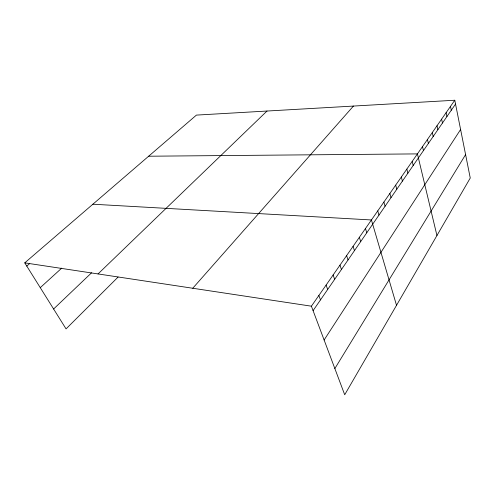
<?xml version="1.0" encoding="UTF-8"?>
<svg xmlns="http://www.w3.org/2000/svg" width="495" height="495" viewBox="0 0 495 495"><rect width="100%" height="100%" fill="white"/><g stroke="black" fill="none" stroke-linecap="round" stroke-linejoin="round"><path stroke-width="0.74" d="M334.855 368.552L465.591 154.613M324.114 339.997L460.598 129.486M313.075 310.643L455.542 104.061M454.781 100.237L470.25 178.027L344.706 394.762L311.404 306.188L454.781 100.237L196.428 115.1L24.75 262.857L66.058 328.897L118.076 277.076M192.753 288.251L353.442 106.066M98.041 273.933L267.009 111.041M53.608 308.998L91.581 272.776M40.262 287.657L61.751 268.111M26.773 266.093L29.688 263.569M148.655 156.216L417.427 153.895L436.943 235.527M92.887 204.212L371.429 219.966L396.52 305.316M24.75 262.857L311.404 306.188M318.86 295.472L320.482 299.908M326.106 285.071L327.671 289.482M333.135 274.966L334.651 279.359M339.972 265.153L341.439 269.521M346.618 255.612L348.035 259.955M353.077 246.331L354.445 250.656M359.358 237.303L360.688 241.603M365.477 228.523L366.764 232.792M377.753 210.889L378.96 215.108M383.897 202.059L385.067 206.254M389.874 193.477L391 197.647M395.684 185.13L396.78 189.269M401.34 177.006L402.398 181.121M406.847 169.098L407.874 173.188M412.205 161.395L413.201 165.46M422.513 146.588L423.448 150.598M427.47 139.466L428.379 143.445M432.308 132.518L433.187 136.472M437.023 125.749L437.877 129.671M441.627 119.134L442.456 123.038M446.119 112.687L446.923 116.56M450.5 106.388L451.285 110.237"/></g></svg>
